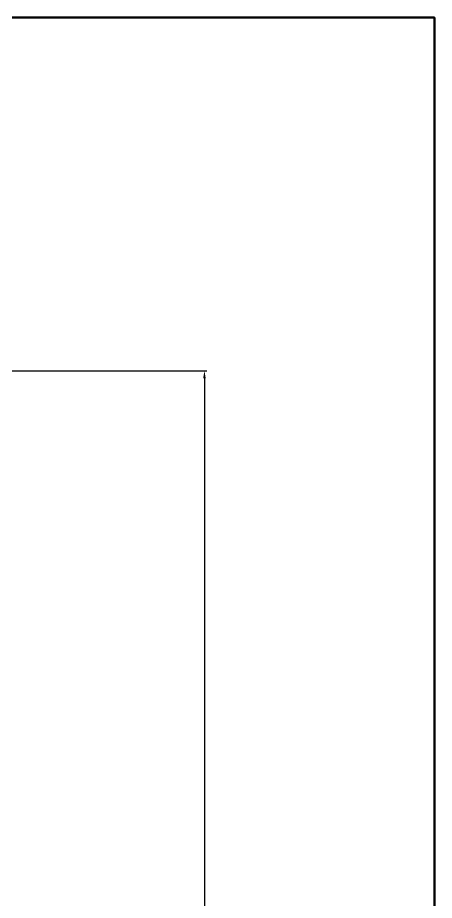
# Model space of a CAD drawing. Header units: millimetres. Extents: x -535 to 3636, y 24 to 870.
# Drawn here: x 471.7 to 653.9, y 478.8 to 864.9 of the extents above; entities that cross this region are included whole.
import ezdxf

# ---------------------------------------------------------------- set-up
doc = ezdxf.new("R2010")
doc.units = ezdxf.units.MM
doc.header["$PDMODE"] = 1
doc.header["$PDSIZE"] = -1
doc.layers.add('dddd', color=1, linetype='Continuous')
doc.layers.add('net dam', color=7, linetype='Continuous', lineweight=35)
doc.styles.get("Standard").update_dxf_attribs({"font": 'times_0.ttf'})
doc.dimstyles.new('ISO-25', dxfattribs={"dimtxt": 2.5, "dimasz": 2.5, "dimexe": 1.25, "dimexo": 0.625, "dimtad": 1, "dimtxsty": 'Standard', "dimcen": 2.5, "dimadec": 0, "dimazin": 0, "dimtfac": 1, "dimtmove": 0, "dimatfit": 3, "dimfxl": 1, "dimarcsym": 0})

# ---------------------------------------------------------------- blocks, each defined once
blk = doc.blocks.new('*D79')
at = {"color": 0, "lineweight": -2}
for p, q in [((353.29, 710.44), (554.37, 710.44)), ((553.37, 707.14), (553.37, 439.32)), ((553.37, 164.91), (553.37, 432.72)), ((332.65, 161.6), (554.37, 161.6))]:
    blk.add_line(p, q, dxfattribs=at)
at = {"color": 0, "lineweight": 15}
for points in [[(552.82, 707.14), (553.92, 707.14), (553.37, 710.44)], [(552.82, 164.91), (553.92, 164.91), (553.37, 161.6)]]:
    blk.add_solid(points, dxfattribs=at)
at = {"layer": 'Defpoints', "color": 0, "lineweight": 15}
for p in [(352.29, 710.44), (331.65, 161.6), (553.37, 161.6)]:
    blk.add_point(p, dxfattribs=at)
at = {"color": 0, "lineweight": 15, "insert": (553.37, 436.02), "char_height": 3.5, "attachment_point": 5}
blk.add_mtext('640', dxfattribs=at)

msp = doc.modelspace()

# ---------------------------------------------------------------- linework, layer by layer
at = {"layer": 'dddd', "lineweight": 70}
msp.add_line((-535.0715, 864.9247), (653.9285, 864.9247), dxfattribs=at)
at = {"layer": 'net dam', "color": 7, "lineweight": 60}
msp.add_lwpolyline([(-535.0715, 23.9247), (-535.0715, 864.9247), (653.9285, 864.9247), (653.9285, 23.9247), (-535.0715, 23.9247)], close=True, dxfattribs=at)

# ---------------------------------------------------------------- dimensions: what is measured, and where the dimension line sits
at = {"color": 1, "lineweight": 15}
dim = msp.add_linear_dim(base=(553.366, 161.6031), p1=(352.2902, 710.4373), p2=(331.6506, 161.6031), angle=90, text='640', dimstyle='ISO-25', override={"dimtxt": 3.5, "dimasz": 3.302, "dimexe": 1, "dimexo": 1, "dimgap": 1.524, "dimtih": 1, "dimtoh": 1, "dimlfac": 5, "dimzin": 0, "dimadec": 2, "dimtzin": 0}, dxfattribs=at)
dim.commit()
dim.dimension.update_dxf_attribs({"geometry": '*D79', "text_midpoint": (553.366, 436.0202), "dimtype": 160})

doc.saveas('drawing.dxf')
